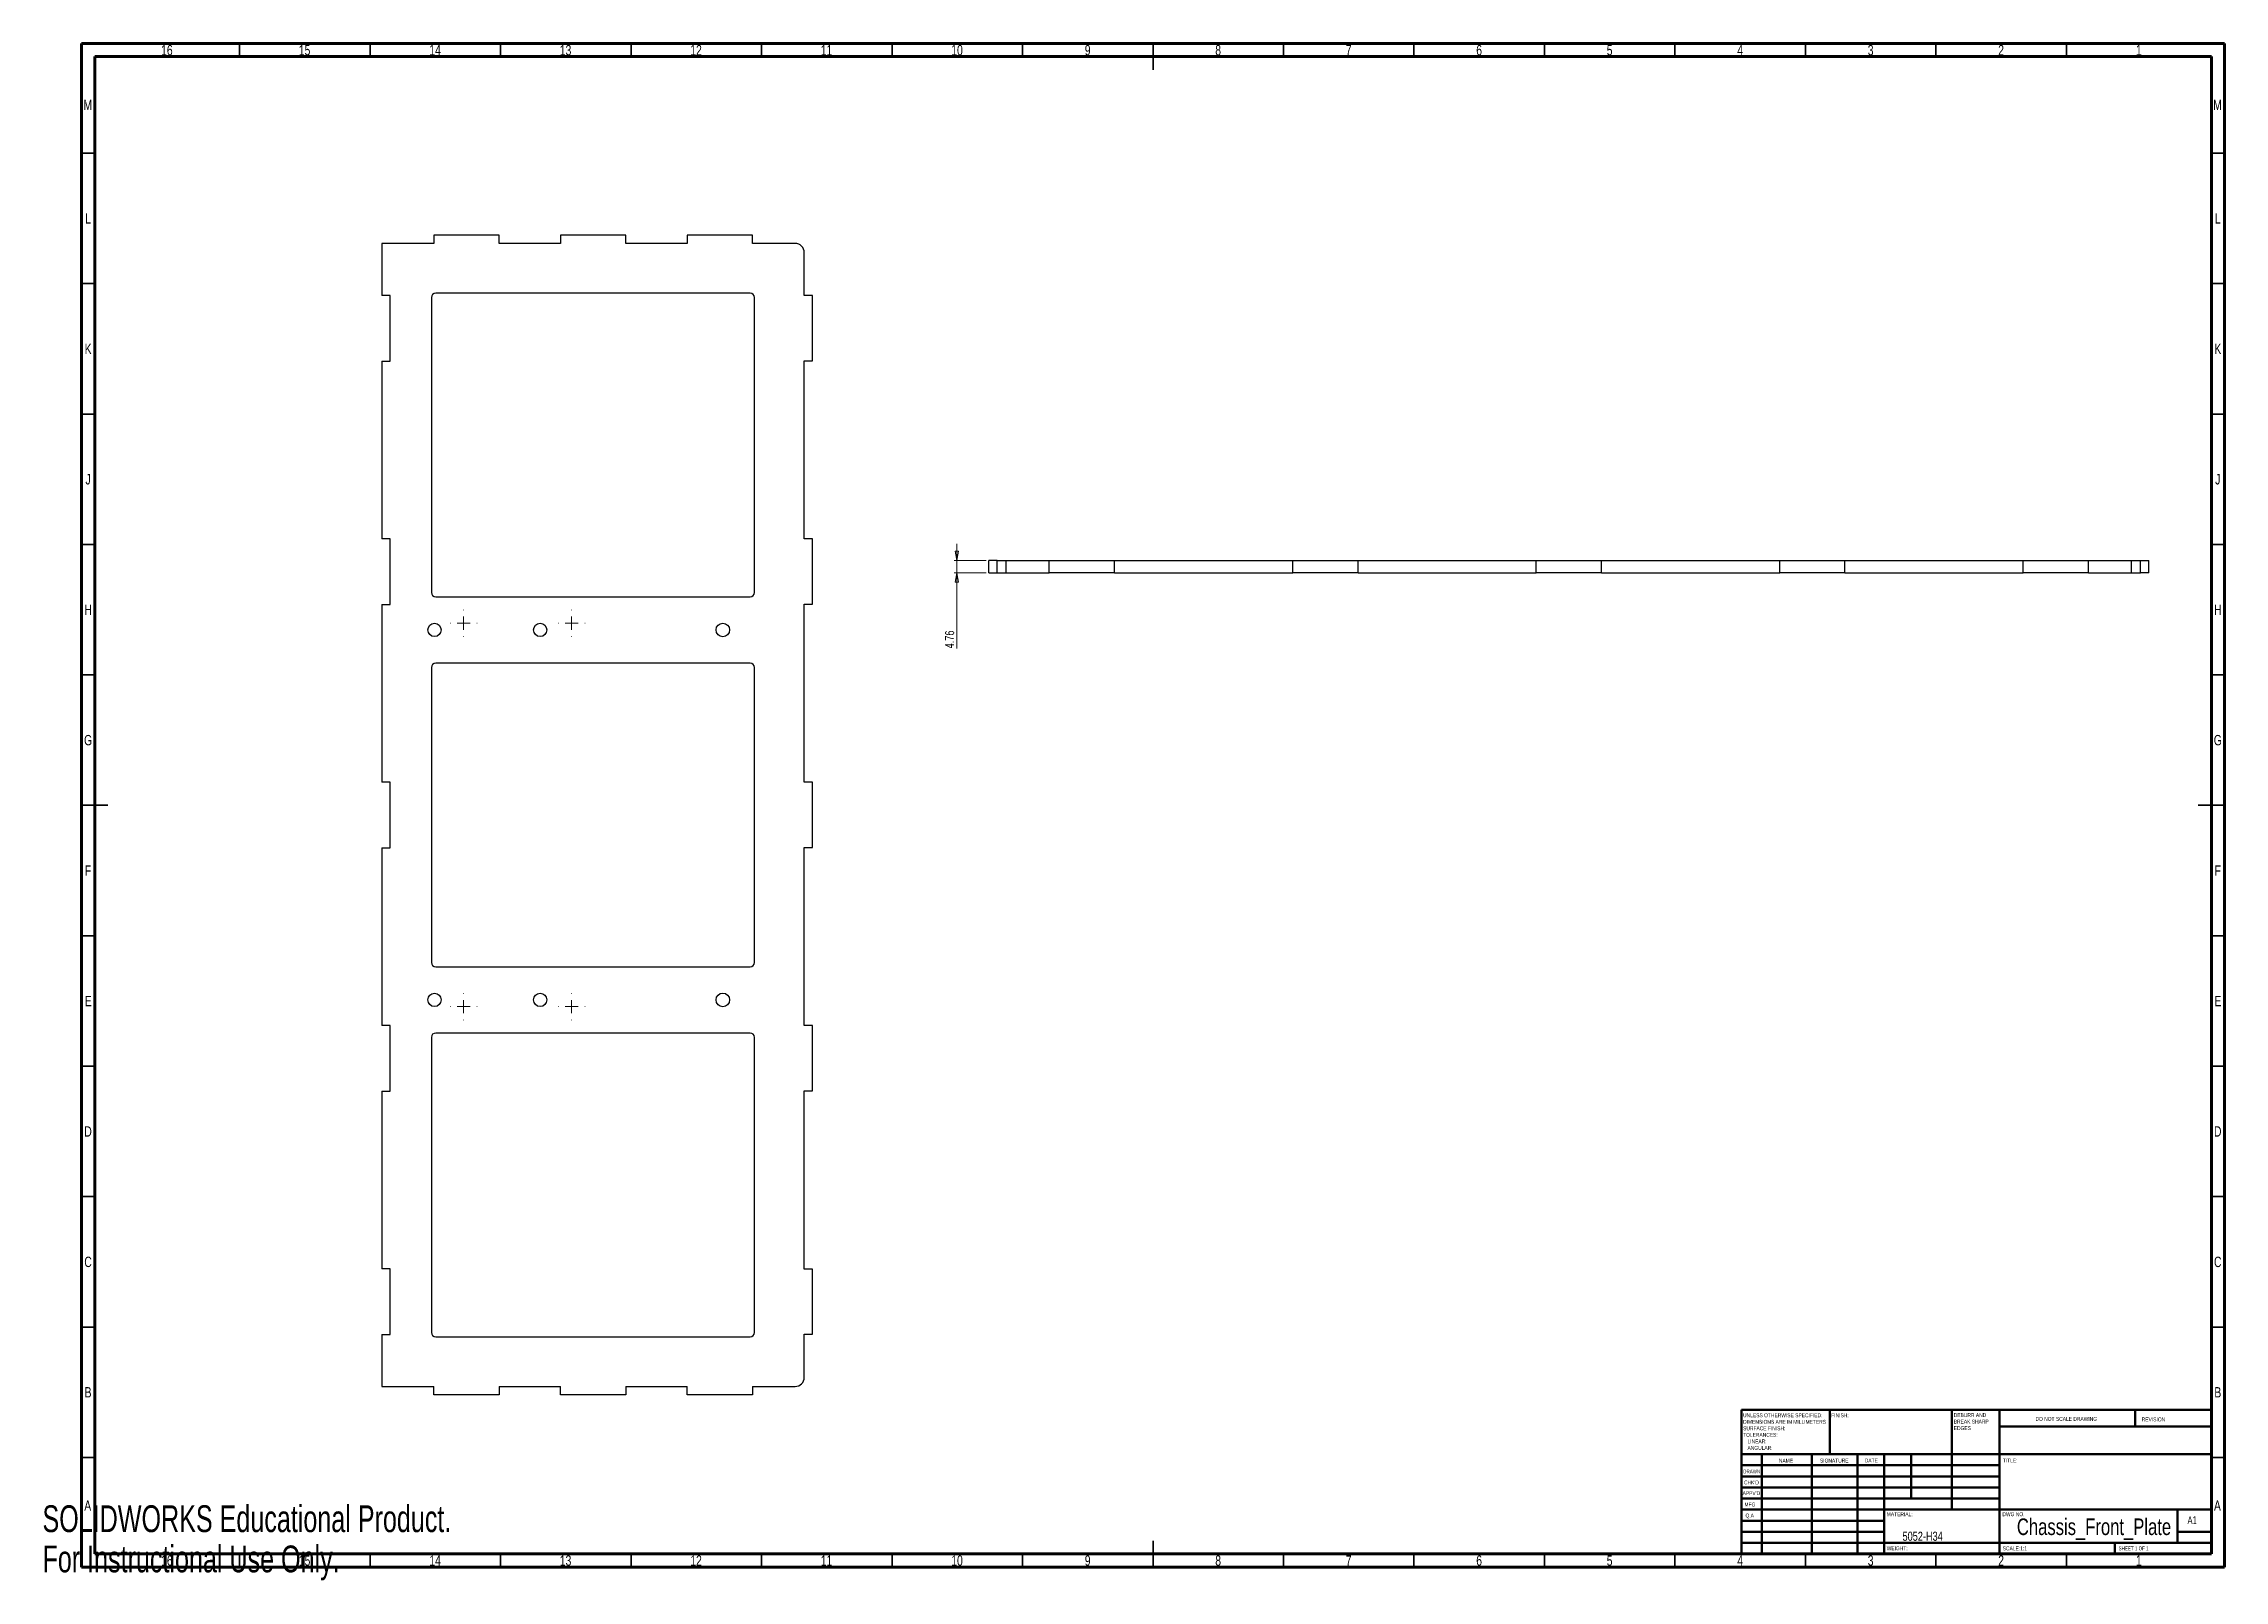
# Model space of a CAD drawing. Header units: millimetres. Extents: x 0 to 836, y 0 to 589.
import ezdxf

# ---------------------------------------------------------------- set-up
doc = ezdxf.new("R2010")
doc.units = ezdxf.units.MM
doc.styles.add('SLDTEXTSTYLE0', font='TXT', dxfattribs={"width": 0.75})
doc.styles.add('SLDTEXTSTYLE1', font='TXT', dxfattribs={"width": 0.686449})
doc.styles.add('SLDTEXTSTYLE2', font='TXT', dxfattribs={"width": 0.6875})
doc.styles.add('SLDTEXTSTYLE3', font='TXT', dxfattribs={"width": 0.7})
doc.dimstyles.new('SLDDIMSTYLE0', dxfattribs={"dimtxt": 3.5, "dimasz": 3.556, "dimexe": 0, "dimexo": 0.0625, "dimgap": 0.875, "dimtad": 1, "dimrnd": 1e-09, "dimzin": 12, "dimdsep": 46, "dimtxsty": 'SLDTEXTSTYLE0', "dimblk1": 'CLOSED', "dimblk2": 'CLOSED', "dimsah": 1, "dimcen": 0.09, "dimadec": 0, "dimazin": 3, "dimtfac": 1, "dimtmove": 0, "dimatfit": 0, "dimldrblk": 'CLOSED', "dimfxl": 1, "dimfrac": 2, "dimtolj": 1, "dimtzin": 12, "dimarcsym": 0})

# ---------------------------------------------------------------- blocks, each defined once
blk = doc.blocks.new('SW_NOTE_0')
at = {"color": 0, "linetype": 'Continuous', "lineweight": 0, "char_height": 1.5, "attachment_point": 1, "style": 'SLDTEXTSTYLE0'}
for s, insert in [('UNLESS OTHERWISE SPECIFIED:', (0, 1.93)), ('TOLERANCES:', (0, -5.57)), ('SURFACE FINISH:', (0, -3.07)), ('DIMENSIONS ARE IN MILLIMETERS', (0, -0.57)), ('LINEAR:', (1.69, -8.07)), ('ANGULAR:', (1.69, -10.57))]:
    blk.add_mtext(s, dxfattribs=dict(at, insert=insert))
blk = doc.blocks.new('SW_NOTE_0_1')
at = {"color": 0, "linetype": 'Continuous', "lineweight": 0, "char_height": 1.5, "attachment_point": 1, "style": 'SLDTEXTSTYLE0'}
for s, insert in [('DEBURR AND', (0, 1.93)), ('BREAK SHARP', (0, -0.57)), ('EDGES', (0, -3.07))]:
    blk.add_mtext(s, dxfattribs=dict(at, insert=insert))
blk = doc.blocks.new('SW_CENTERMARKSYMBOL_0')
at = {"color": 0, "linetype": 'Continuous', "lineweight": 18}
for p, q in [((-5, 0), (-5.15, 0)), ((0, 0), (-2.5, 0)), ((0, 5), (0, 5.15)), ((0, 0), (0, 2.5)), ((0, 0), (0, -2.5)), ((0, 0), (2.5, 0)), ((5, 0), (5.15, 0)), ((0, -5), (0, -5.15))]:
    blk.add_line(p, q, dxfattribs=at)
blk = doc.blocks.new('SW_CENTERMARKSYMBOL_1')
at = {"color": 0, "linetype": 'Continuous', "lineweight": 18}
for p, q in [((-5, 0), (-5.15, 0)), ((0, 0), (-2.5, 0)), ((0, 5), (0, 5.15)), ((0, 0), (0, 2.5)), ((0, 0), (0, -2.5)), ((0, 0), (2.5, 0)), ((5, 0), (5.15, 0)), ((0, -5), (0, -5.15))]:
    blk.add_line(p, q, dxfattribs=at)
blk = doc.blocks.new('SW_CENTERMARKSYMBOL_2')
at = {"color": 0, "linetype": 'Continuous', "lineweight": 18}
for p, q in [((-5, 0), (-5.15, 0)), ((0, 0), (-2.5, 0)), ((0, 5), (0, 5.15)), ((0, 0), (0, 2.5)), ((0, 0), (0, -2.5)), ((0, 0), (2.5, 0)), ((5, 0), (5.15, 0)), ((0, -5), (0, -5.15))]:
    blk.add_line(p, q, dxfattribs=at)
blk = doc.blocks.new('SW_CENTERMARKSYMBOL_3')
at = {"color": 0, "linetype": 'Continuous', "lineweight": 18}
for p, q in [((-5, 0), (-5.15, 0)), ((0, 0), (-2.5, 0)), ((0, 5), (0, 5.15)), ((0, 0), (0, 2.5)), ((0, 0), (0, -2.5)), ((0, 0), (2.5, 0)), ((5, 0), (5.15, 0)), ((0, -5), (0, -5.15))]:
    blk.add_line(p, q, dxfattribs=at)
blk = doc.blocks.new('_Closed')
at = {"color": 0, "linetype": 'ByBlock', "lineweight": -2}
for p, q in [((-1, 0.166667), (0, 0)), ((-1, 0.166667), (-1, -0.166667)), ((0, 0), (-1, -0.166667)), ((0, 0), (-1, 0))]:
    blk.add_line(p, q, dxfattribs=at)
blk = doc.blocks.new('_D')
at = {"color": 7, "linetype": 'Continuous', "lineweight": 0}
for p, q in [((350.32, 390.91), (350.32, 397.26)), ((361.58, 390.91), (349.32, 390.91)), ((361.58, 386.14), (349.32, 386.14)), ((350.32, 390.91), (350.32, 386.14)), ((350.32, 386.14), (350.32, 357.17))]:
    blk.add_line(p, q, dxfattribs=at)
at = {"color": 7, "linetype": 'Continuous', "lineweight": 18, "xscale": 3.556, "yscale": 3.556}
for p, rotation in [((350.32, 390.91, -1.75), 270), ((350.32, 386.14, -1.75), 90)]:
    blk.add_blockref('_Closed', p, dxfattribs=dict(at, rotation=rotation))
at = {"color": 7, "linetype": 'Continuous', "lineweight": 18, "insert": (345.81, 357.17), "char_height": 3.5, "attachment_point": 1, "rotation": 90, "style": 'SLDTEXTSTYLE0'}
blk.add_mtext('4.76', dxfattribs=at)

msp = doc.modelspace()

# ---------------------------------------------------------------- linework, layer by layer
at = {"color": 7, "linetype": 'Continuous', "lineweight": 70}
for p, q in [((15, 5), (15, 589)), ((15, 589), (836, 589)), ((836, 589), (836, 5)), ((20, 10), (20, 584)), ((20, 584), (831, 584)), ((831, 584), (831, 10)), ((831, 10), (20, 10)), ((836, 5), (15, 5))]:
    msp.add_line(p, q, dxfattribs=at)
at = {"color": 7, "linetype": 'Continuous', "lineweight": 35}
for p, q in [((75.5, 584), (75.5, 589)), ((125.5, 584), (125.5, 589)), ((175.5, 584), (175.5, 589)), ((225.5, 584), (225.5, 589)), ((275.5, 584), (275.5, 589)), ((325.5, 584), (325.5, 589)), ((375.5, 584), (375.5, 589)), ((425.5, 589), (425.5, 579)), ((425.5, 584), (425.5, 589)), ((475.5, 584), (475.5, 589)), ((525.5, 584), (525.5, 589)), ((575.5, 584), (575.5, 589)), ((625.5, 584), (625.5, 589)), ((675.5, 584), (675.5, 589)), ((725.5, 584), (725.5, 589)), ((775.5, 584), (775.5, 589)), ((20, 547), (15, 547)), ((831, 547), (836, 547)), ((20, 497), (15, 497)), ((831, 497), (836, 497)), ((20, 447), (15, 447)), ((831, 447), (836, 447)), ((20, 397), (15, 397)), ((831, 397), (836, 397)), ((20, 347), (15, 347)), ((831, 347), (836, 347)), ((15, 297), (25, 297)), ((20, 297), (15, 297)), ((836, 297), (826, 297)), ((831, 297), (836, 297)), ((20, 247), (15, 247)), ((831, 247), (836, 247)), ((20, 197), (15, 197)), ((831, 197), (836, 197)), ((20, 147), (15, 147)), ((831, 147), (836, 147)), ((20, 97), (15, 97)), ((831, 97), (836, 97)), ((20, 47), (15, 47)), ((831, 47), (836, 47)), ((75.5, 10), (75.5, 5)), ((125.5, 10), (125.5, 5)), ((175.5, 10), (175.5, 5)), ((225.5, 10), (225.5, 5)), ((275.5, 10), (275.5, 5)), ((325.5, 10), (325.5, 5)), ((375.5, 10), (375.5, 5)), ((425.5, 5), (425.5, 15)), ((425.5, 10), (425.5, 5)), ((475.5, 10), (475.5, 5)), ((525.5, 10), (525.5, 5)), ((575.5, 10), (575.5, 5)), ((625.5, 10), (625.5, 5)), ((675.5, 10), (675.5, 5)), ((725.5, 10), (725.5, 5)), ((775.5, 10), (775.5, 5))]:
    msp.add_line(p, q, dxfattribs=at)
at = {"color": 7, "linetype": 'Continuous', "lineweight": 25}
for p, q in [((129.964, 512.393), (129.964, 492.463)), ((149.964, 512.393), (129.964, 512.393)), ((149.964, 515.568), (149.964, 512.393)), ((174.964, 515.568), (149.964, 515.568)), ((174.964, 512.393), (174.964, 515.568)), ((198.514, 512.393), (174.964, 512.393)), ((198.514, 515.568), (198.514, 512.393)), ((223.514, 515.568), (198.514, 515.568)), ((223.514, 512.393), (223.514, 515.568)), ((247.064, 512.393), (223.514, 512.393)), ((247.064, 515.568), (247.064, 512.393)), ((272.064, 515.568), (247.064, 515.568)), ((272.064, 512.393), (272.064, 515.568)), ((288.389, 512.393), (272.064, 512.393)), ((291.889, 492.393), (291.889, 508.893)), ((271.176, 493.343), (150.676, 493.343)), ((133.209, 492.463), (129.964, 492.463)), ((133.209, 467.323), (133.209, 492.463)), ((149.014, 491.681), (149.014, 378.589)), ((272.839, 378.589), (272.839, 491.681)), ((295.064, 492.393), (291.889, 492.393)), ((295.064, 467.393), (295.064, 492.393)), ((129.964, 467.323), (133.209, 467.323)), ((129.964, 467.323), (129.964, 399.176)), ((291.889, 467.393), (295.064, 467.393)), ((291.889, 399.106), (291.889, 467.393)), ((133.209, 399.176), (129.964, 399.176)), ((133.209, 374.036), (133.209, 399.176)), ((295.064, 399.106), (291.889, 399.106)), ((295.064, 374.106), (295.064, 399.106)), ((362.584, 386.143), (362.584, 390.906)), ((365.759, 390.906), (362.584, 390.906)), ((362.584, 386.143), (365.759, 386.143)), ((365.759, 386.143), (365.759, 390.906)), ((365.759, 390.906), (369.259, 390.906)), ((365.759, 386.143), (369.259, 386.143)), ((369.259, 386.143), (369.259, 390.906)), ((369.259, 390.906), (385.759, 390.906)), ((369.259, 386.143), (385.759, 386.143)), ((385.759, 386.143), (385.759, 390.906)), ((385.759, 390.906), (410.759, 390.906)), ((410.759, 386.143), (385.759, 386.143)), ((410.759, 386.143), (410.759, 390.906)), ((410.759, 390.906), (479.046, 390.906)), ((410.759, 386.143), (479.046, 386.143)), ((479.046, 390.906), (504.046, 390.906)), ((479.046, 386.143), (479.046, 390.906)), ((504.046, 386.143), (479.046, 386.143)), ((504.046, 386.143), (504.046, 390.906)), ((504.046, 390.906), (572.334, 390.906)), ((504.046, 386.143), (572.334, 386.143)), ((572.334, 390.906), (597.334, 390.906)), ((572.334, 386.143), (572.334, 390.906)), ((597.334, 386.143), (572.334, 386.143)), ((597.334, 386.143), (597.334, 390.906)), ((597.334, 390.906), (665.621, 390.906)), ((597.334, 386.143), (665.621, 386.143)), ((665.621, 390.906), (690.621, 390.906)), ((665.621, 386.143), (665.621, 390.906)), ((690.621, 386.143), (665.621, 386.143)), ((690.621, 386.143), (690.621, 390.906)), ((690.621, 390.906), (758.909, 390.906)), ((690.621, 386.143), (758.909, 386.143)), ((758.909, 390.906), (783.909, 390.906)), ((758.909, 386.143), (758.909, 390.906)), ((783.909, 386.143), (758.909, 386.143)), ((783.909, 386.143), (783.909, 390.906)), ((783.909, 390.906), (800.409, 390.906)), ((783.909, 386.143), (800.409, 386.143)), ((800.409, 386.143), (800.409, 390.906)), ((800.409, 390.906), (803.909, 390.906)), ((800.409, 386.143), (803.909, 386.143)), ((803.909, 386.143), (803.909, 390.906)), ((803.909, 390.906), (807.084, 390.906)), ((807.084, 386.143), (803.909, 386.143)), ((807.084, 386.143), (807.084, 390.906)), ((150.676, 376.927), (271.176, 376.927)), ((129.964, 374.036), (133.209, 374.036)), ((129.964, 374.036), (129.964, 305.888)), ((291.889, 374.106), (295.064, 374.106)), ((291.889, 305.818), (291.889, 374.106)), ((271.176, 351.527), (150.676, 351.527)), ((149.014, 349.864), (149.014, 236.772)), ((272.839, 236.772), (272.839, 349.864)), ((133.209, 305.888), (129.964, 305.888)), ((133.209, 280.748), (133.209, 305.888)), ((295.064, 305.818), (291.889, 305.818)), ((295.064, 280.818), (295.064, 305.818)), ((129.964, 280.748), (133.209, 280.748)), ((129.964, 280.748), (129.964, 212.601)), ((291.889, 280.818), (295.064, 280.818)), ((291.889, 212.531), (291.889, 280.818)), ((150.676, 235.11), (271.176, 235.11)), ((133.209, 212.601), (129.964, 212.601)), ((133.209, 187.461), (133.209, 212.601)), ((271.176, 209.71), (150.676, 209.71)), ((295.064, 212.531), (291.889, 212.531)), ((295.064, 187.531), (295.064, 212.531)), ((149.014, 208.047), (149.014, 94.956)), ((272.839, 94.956), (272.839, 208.047)), ((129.964, 187.461), (133.209, 187.461)), ((129.964, 187.461), (129.964, 119.313)), ((291.889, 187.531), (295.064, 187.531)), ((291.889, 119.243), (291.889, 187.531)), ((133.209, 119.313), (129.964, 119.313)), ((133.209, 94.173), (133.209, 119.313)), ((295.064, 119.243), (291.889, 119.243)), ((295.064, 94.243), (295.064, 119.243)), ((129.964, 94.173), (133.209, 94.173)), ((129.964, 94.173), (129.964, 74.243)), ((150.676, 93.293), (271.176, 93.293)), ((291.889, 94.243), (295.064, 94.243)), ((291.889, 77.743), (291.889, 94.243)), ((129.964, 74.243), (149.964, 74.243)), ((149.964, 71.068), (149.964, 74.243)), ((174.964, 71.068), (149.964, 71.068)), ((174.964, 74.243), (174.964, 71.068)), ((174.964, 74.243), (198.514, 74.243)), ((198.514, 71.068), (198.514, 74.243)), ((223.514, 71.068), (198.514, 71.068)), ((223.514, 74.243), (223.514, 71.068)), ((223.514, 74.243), (247.064, 74.243)), ((247.064, 71.068), (247.064, 74.243)), ((272.064, 71.068), (247.064, 71.068)), ((272.064, 74.243), (272.064, 71.068)), ((272.064, 74.243), (288.389, 74.243))]:
    msp.add_line(p, q, dxfattribs=at)
at = {"color": 7, "linetype": 'Continuous', "lineweight": 50}
for p, q in [((651, 65.25), (831, 65.25)), ((651, 65.25), (651, 10)), ((684.8, 48.25), (684.8, 65.25)), ((731.6, 65.25), (731.6, 27)), ((749.8, 65.25), (749.8, 10)), ((831, 58.875), (749.8, 58.875)), ((801.8, 58.875), (801.8, 65.25)), ((831, 48.25), (651, 48.25)), ((749.8, 44), (651, 44)), ((658.8, 48.25), (658.8, 10)), ((677.991, 48.25), (677.991, 10)), ((695.399, 48.25), (695.399, 10)), ((705.6, 10), (705.6, 48.25)), ((716, 31.25), (716, 48.25)), ((749.8, 39.75), (651, 39.75)), ((749.8, 35.5), (651, 35.5)), ((749.8, 31.25), (651, 31.25)), ((705.6, 27), (651, 27)), ((705.6, 27), (831, 27)), ((818, 14.25), (818, 27)), ((705.6, 22.75), (651, 22.75)), ((705.6, 18.5), (651, 18.5)), ((831, 18.5), (818, 18.5)), ((651, 14.25), (831, 14.25)), ((794, 10), (794, 14.25))]:
    msp.add_line(p, q, dxfattribs=at)
at = {"color": 7, "linetype": 'Continuous', "lineweight": 25}
for centre, radius in [((150.204, 364.227), 2.55), ((190.685, 364.227), 2.55), ((260.685, 364.227), 2.6), ((150.204, 222.41), 2.55), ((190.685, 222.41), 2.55), ((260.685, 222.41), 2.6)]:
    msp.add_circle(centre, radius, dxfattribs=at)
for centre, radius, start, end in [((288.389, 508.893), 3.5, 0, 90), ((150.676, 491.681), 1.663, 90, 180), ((271.176, 491.681), 1.663, 0, 90), ((150.676, 378.589), 1.663, 180, 270), ((271.176, 378.589), 1.663, 270, 0), ((150.676, 349.864), 1.663, 90, 180), ((271.176, 349.864), 1.663, 0, 90), ((150.676, 236.772), 1.663, 180, 270), ((271.176, 236.772), 1.663, 270, 0), ((150.676, 208.047), 1.663, 90, 180), ((271.176, 208.047), 1.663, 0, 90), ((150.676, 94.956), 1.663, 180, 270), ((271.176, 94.956), 1.663, 270, 0), ((288.389, 77.743), 3.5, 270, 0)]:
    msp.add_arc(centre, radius, start, end, dxfattribs=at)

# ---------------------------------------------------------------- block references
at = {"color": 7, "linetype": 'Continuous', "lineweight": 0}
for name, p in [('SW_CENTERMARKSYMBOL_0', (161.376, 366.818)), ('SW_CENTERMARKSYMBOL_1', (202.742, 366.818)), ('SW_CENTERMARKSYMBOL_3', (161.376, 219.818)), ('SW_CENTERMARKSYMBOL_2', (202.742, 219.818)), ('SW_NOTE_0', (651.594, 61.987)), ('SW_NOTE_0_1', (732.309, 62.069))]:
    msp.add_blockref(name, p, dxfattribs=at)

# ---------------------------------------------------------------- texts
for s, insert, char_height, attachment_point, style in [('16', (47.67, 588.462), 3.9688, 2, 'SLDTEXTSTYLE0'), ('15', (100.42, 588.462), 3.9688, 2, 'SLDTEXTSTYLE0'), ('14', (150.42, 588.462), 3.9688, 2, 'SLDTEXTSTYLE0'), ('13', (200.42, 588.462), 3.9688, 2, 'SLDTEXTSTYLE0'), ('12', (250.42, 588.462), 3.9688, 2, 'SLDTEXTSTYLE0'), ('11', (300.42, 588.462), 3.9688, 2, 'SLDTEXTSTYLE0'), ('10', (350.42, 588.462), 3.9688, 2, 'SLDTEXTSTYLE0'), ('9', (400.46, 588.462), 3.969, 2, 'SLDTEXTSTYLE0'), ('8', (450.46, 588.462), 3.969, 2, 'SLDTEXTSTYLE0'), ('7', (500.46, 588.462), 3.969, 2, 'SLDTEXTSTYLE0'), ('6', (550.46, 588.462), 3.969, 2, 'SLDTEXTSTYLE0'), ('5', (600.46, 588.462), 3.969, 2, 'SLDTEXTSTYLE0'), ('4', (650.46, 588.462), 3.969, 2, 'SLDTEXTSTYLE0'), ('3', (700.46, 588.462), 3.969, 2, 'SLDTEXTSTYLE0'), ('2', (750.46, 588.462), 3.969, 2, 'SLDTEXTSTYLE0'), ('1', (803.21, 588.462), 3.969, 2, 'SLDTEXTSTYLE0'), ('M', (17.362, 567.462), 3.969, 2, 'SLDTEXTSTYLE0'), ('M', (833.362, 567.462), 3.969, 2, 'SLDTEXTSTYLE0'), ('L', (17.455, 523.962), 3.969, 2, 'SLDTEXTSTYLE0'), ('L', (833.455, 523.962), 3.969, 2, 'SLDTEXTSTYLE0'), ('K', (17.489, 473.962), 3.969, 2, 'SLDTEXTSTYLE0'), ('K', (833.489, 473.962), 3.969, 2, 'SLDTEXTSTYLE0'), ('J', (17.465, 423.962), 3.969, 2, 'SLDTEXTSTYLE0'), ('J', (833.465, 423.962), 3.969, 2, 'SLDTEXTSTYLE0'), ('H', (17.49, 373.962), 3.969, 2, 'SLDTEXTSTYLE0'), ('H', (833.49, 373.962), 3.969, 2, 'SLDTEXTSTYLE0'), ('G', (17.487, 323.962), 3.969, 2, 'SLDTEXTSTYLE0'), ('G', (833.487, 323.962), 3.969, 2, 'SLDTEXTSTYLE0'), ('F', (17.458, 273.962), 3.969, 2, 'SLDTEXTSTYLE0'), ('F', (833.458, 273.962), 3.969, 2, 'SLDTEXTSTYLE0'), ('E', (17.508, 223.962), 3.969, 2, 'SLDTEXTSTYLE0'), ('E', (833.508, 223.962), 3.969, 2, 'SLDTEXTSTYLE0'), ('D', (17.453, 173.962), 3.969, 2, 'SLDTEXTSTYLE0'), ('D', (833.453, 173.962), 3.969, 2, 'SLDTEXTSTYLE0'), ('C', (17.459, 123.962), 3.969, 2, 'SLDTEXTSTYLE0'), ('C', (833.459, 123.962), 3.969, 2, 'SLDTEXTSTYLE0'), ('B', (17.471, 73.962), 3.969, 2, 'SLDTEXTSTYLE0'), ('B', (833.471, 73.962), 3.969, 2, 'SLDTEXTSTYLE0'), ('FINISH:', (685.371, 63.919), 1.5, 1, 'SLDTEXTSTYLE0'), ('DO NOT SCALE DRAWING', (763.615, 62.533), 1.5, 1, 'SLDTEXTSTYLE0'), ('REVISION', (804.328, 62.335), 1.5, 1, 'SLDTEXTSTYLE0'), ('DRAWN', (651.643, 42.385), 1.5, 1, 'SLDTEXTSTYLE1'), ('NAME', (665.322, 46.501), 1.5, 1, 'SLDTEXTSTYLE0'), ('SIGNATURE', (681.034, 46.562), 1.5, 1, 'SLDTEXTSTYLE0'), ('DATE', (698.215, 46.576), 1.5, 1, 'SLDTEXTSTYLE0'), ('TITLE:', (751.09, 46.576), 1.5, 1, 'SLDTEXTSTYLE0'), ("APPV'D", (651.402, 34.066), 1.5, 1, 'SLDTEXTSTYLE0'), ("CHK'D", (651.939, 38.162), 1.5, 1, 'SLDTEXTSTYLE0'), ('A', (17.34, 30.527), 3.969, 2, 'SLDTEXTSTYLE0'), ('MFG', (652.124, 29.716), 1.5, 1, 'SLDTEXTSTYLE0'), ('Q.A', (652.509, 25.505), 1.5, 1, 'SLDTEXTSTYLE0'), ('MATERIAL:', (706.646, 25.986), 1.5, 1, 'SLDTEXTSTYLE0'), ('DWG NO.', (750.953, 25.986), 1.5, 1, 'SLDTEXTSTYLE0'), ('A', (833.34, 30.527), 3.969, 2, 'SLDTEXTSTYLE0'), ('5052-H34', (712.681, 18.561), 3.5, 1, 'SLDTEXTSTYLE0'), ('Chassis_Front_Plate', (786.05, 23.607), 6.35, 2, 'SLDTEXTSTYLE0'), ('A1', (821.871, 24.406), 2.9104, 1, 'SLDTEXTSTYLE0'), ('16', (47.67, 9.462), 3.9688, 2, 'SLDTEXTSTYLE0'), ('15', (100.42, 9.462), 3.9688, 2, 'SLDTEXTSTYLE0'), ('14', (150.42, 9.462), 3.9688, 2, 'SLDTEXTSTYLE0'), ('13', (200.42, 9.462), 3.9688, 2, 'SLDTEXTSTYLE0'), ('12', (250.42, 9.462), 3.9688, 2, 'SLDTEXTSTYLE0'), ('11', (300.42, 9.462), 3.9688, 2, 'SLDTEXTSTYLE0'), ('10', (350.42, 9.462), 3.9688, 2, 'SLDTEXTSTYLE0'), ('9', (400.46, 9.462), 3.969, 2, 'SLDTEXTSTYLE0'), ('8', (450.46, 9.462), 3.969, 2, 'SLDTEXTSTYLE0'), ('7', (500.46, 9.462), 3.969, 2, 'SLDTEXTSTYLE0'), ('6', (550.46, 9.462), 3.969, 2, 'SLDTEXTSTYLE0'), ('5', (600.46, 9.462), 3.969, 2, 'SLDTEXTSTYLE0'), ('4', (650.46, 9.462), 3.969, 2, 'SLDTEXTSTYLE0'), ('3', (700.46, 9.462), 3.969, 2, 'SLDTEXTSTYLE0'), ('WEIGHT:', (706.618, 12.949), 1.4986, 1, 'SLDTEXTSTYLE0'), ('2', (750.46, 9.462), 3.969, 2, 'SLDTEXTSTYLE0'), ('SCALE:1:1', (751.074, 12.9), 1.5, 1, 'SLDTEXTSTYLE0'), ('SHEET 1 OF 1', (795.478, 12.9), 1.5, 1, 'SLDTEXTSTYLE2'), ('1', (803.21, 9.462), 3.969, 2, 'SLDTEXTSTYLE0')]:
    msp.add_mtext(s, dxfattribs=dict(at, insert=insert, char_height=char_height, attachment_point=attachment_point, style=style))
at = {"color": 7, "linetype": 'Continuous', "char_height": 10.2762, "attachment_point": 1, "style": 'SLDTEXTSTYLE3'}
for s, insert in [('SOLIDWORKS Educational Product.', (0, 28.661)), ('For Instructional Use Only.', (0, 13.247))]:
    msp.add_mtext(s, dxfattribs=dict(at, insert=insert))

# ---------------------------------------------------------------- dimensions: what is measured, and where the dimension line sits
at = {"color": 7, "linetype": 'Continuous', "lineweight": 18}
dim = msp.add_linear_dim(base=(350.321, 386.143), p1=(362.584, 390.906), p2=(362.584, 386.143), angle=90, dimstyle='SLDDIMSTYLE0', dxfattribs=at)
dim.commit()
dim.dimension.update_dxf_attribs({"geometry": '_D', "text_midpoint": (350.321, 361.694), "dimtype": 160})

doc.saveas('drawing.dxf')
